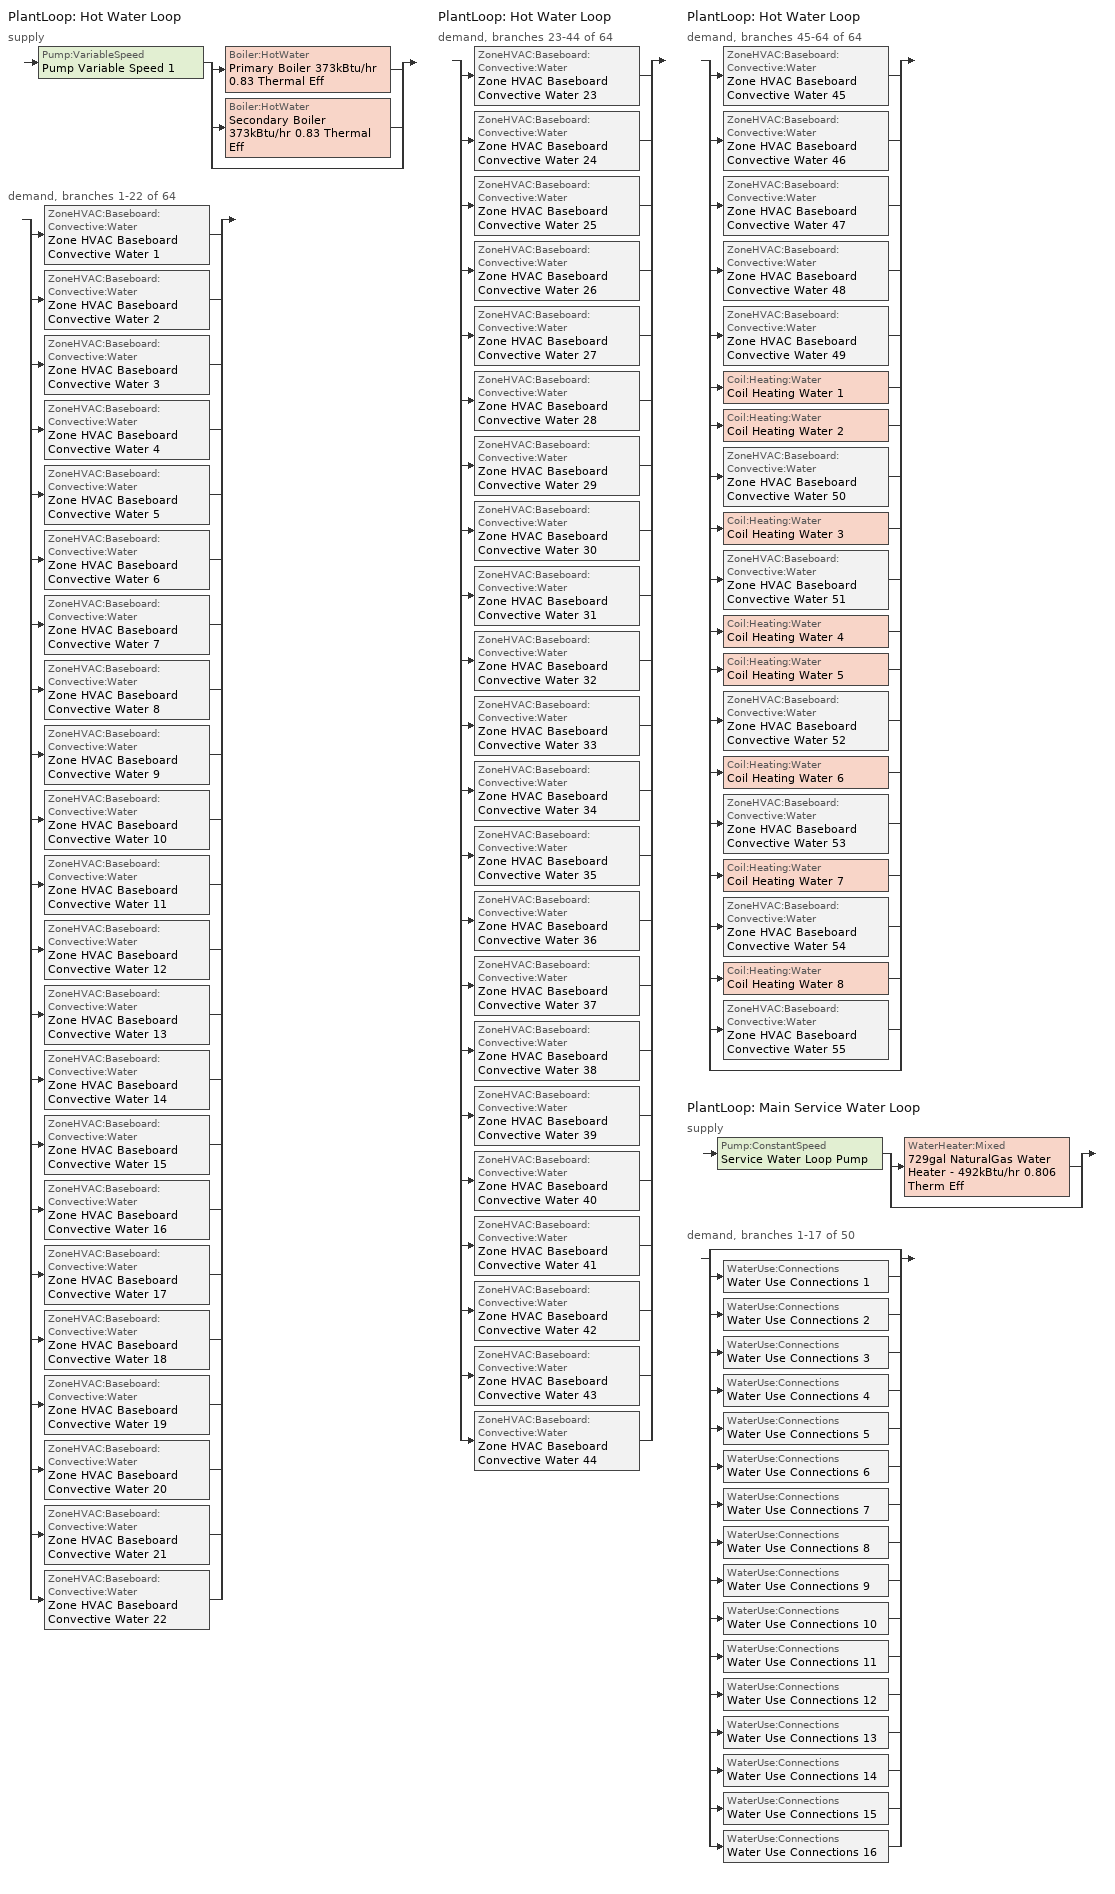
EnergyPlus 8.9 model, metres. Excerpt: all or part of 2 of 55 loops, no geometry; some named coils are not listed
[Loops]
PlantLoop 'Hot Water Loop'
 supply: Pump:VariableSpeed 'Pump Variable Speed 1' > split
  | Boiler:HotWater 'Primary Boiler 373kBtu/hr 0.83 Thermal Eff'
  | Boiler:HotWater 'Secondary Boiler 373kBtu/hr 0.83 Thermal Eff'
  | bypass
 demand, branches 1-22 of 64: split
  | ZoneHVAC:Baseboard:Convective:Water 'Zone HVAC Baseboard Convective Water 1'
  | ZoneHVAC:Baseboard:Convective:Water 'Zone HVAC Baseboard Convective Water 2'
  | ZoneHVAC:Baseboard:Convective:Water 'Zone HVAC Baseboard Convective Water 3'
  | ZoneHVAC:Baseboard:Convective:Water 'Zone HVAC Baseboard Convective Water 4'
  | ZoneHVAC:Baseboard:Convective:Water 'Zone HVAC Baseboard Convective Water 5'
  | ZoneHVAC:Baseboard:Convective:Water 'Zone HVAC Baseboard Convective Water 6'
  | ZoneHVAC:Baseboard:Convective:Water 'Zone HVAC Baseboard Convective Water 7'
  | ZoneHVAC:Baseboard:Convective:Water 'Zone HVAC Baseboard Convective Water 8'
  | ZoneHVAC:Baseboard:Convective:Water 'Zone HVAC Baseboard Convective Water 9'
  | ZoneHVAC:Baseboard:Convective:Water 'Zone HVAC Baseboard Convective Water 10'
  | ZoneHVAC:Baseboard:Convective:Water 'Zone HVAC Baseboard Convective Water 11'
  | ZoneHVAC:Baseboard:Convective:Water 'Zone HVAC Baseboard Convective Water 12'
  | ZoneHVAC:Baseboard:Convective:Water 'Zone HVAC Baseboard Convective Water 13'
  | ZoneHVAC:Baseboard:Convective:Water 'Zone HVAC Baseboard Convective Water 14'
  | ZoneHVAC:Baseboard:Convective:Water 'Zone HVAC Baseboard Convective Water 15'
  | ZoneHVAC:Baseboard:Convective:Water 'Zone HVAC Baseboard Convective Water 16'
  | ZoneHVAC:Baseboard:Convective:Water 'Zone HVAC Baseboard Convective Water 17'
  | ZoneHVAC:Baseboard:Convective:Water 'Zone HVAC Baseboard Convective Water 18'
  | ZoneHVAC:Baseboard:Convective:Water 'Zone HVAC Baseboard Convective Water 19'
  | ZoneHVAC:Baseboard:Convective:Water 'Zone HVAC Baseboard Convective Water 20'
  | ZoneHVAC:Baseboard:Convective:Water 'Zone HVAC Baseboard Convective Water 21'
  | ZoneHVAC:Baseboard:Convective:Water 'Zone HVAC Baseboard Convective Water 22'
PlantLoop 'Hot Water Loop'
 demand, branches 23-44 of 64: split
  | ZoneHVAC:Baseboard:Convective:Water 'Zone HVAC Baseboard Convective Water 23'
  | ZoneHVAC:Baseboard:Convective:Water 'Zone HVAC Baseboard Convective Water 24'
  | ZoneHVAC:Baseboard:Convective:Water 'Zone HVAC Baseboard Convective Water 25'
  | ZoneHVAC:Baseboard:Convective:Water 'Zone HVAC Baseboard Convective Water 26'
  | ZoneHVAC:Baseboard:Convective:Water 'Zone HVAC Baseboard Convective Water 27'
  | ZoneHVAC:Baseboard:Convective:Water 'Zone HVAC Baseboard Convective Water 28'
  | ZoneHVAC:Baseboard:Convective:Water 'Zone HVAC Baseboard Convective Water 29'
  | ZoneHVAC:Baseboard:Convective:Water 'Zone HVAC Baseboard Convective Water 30'
  | ZoneHVAC:Baseboard:Convective:Water 'Zone HVAC Baseboard Convective Water 31'
  | ZoneHVAC:Baseboard:Convective:Water 'Zone HVAC Baseboard Convective Water 32'
  | ZoneHVAC:Baseboard:Convective:Water 'Zone HVAC Baseboard Convective Water 33'
  | ZoneHVAC:Baseboard:Convective:Water 'Zone HVAC Baseboard Convective Water 34'
  | ZoneHVAC:Baseboard:Convective:Water 'Zone HVAC Baseboard Convective Water 35'
  | ZoneHVAC:Baseboard:Convective:Water 'Zone HVAC Baseboard Convective Water 36'
  | ZoneHVAC:Baseboard:Convective:Water 'Zone HVAC Baseboard Convective Water 37'
  | ZoneHVAC:Baseboard:Convective:Water 'Zone HVAC Baseboard Convective Water 38'
  | ZoneHVAC:Baseboard:Convective:Water 'Zone HVAC Baseboard Convective Water 39'
  | ZoneHVAC:Baseboard:Convective:Water 'Zone HVAC Baseboard Convective Water 40'
  | ZoneHVAC:Baseboard:Convective:Water 'Zone HVAC Baseboard Convective Water 41'
  | ZoneHVAC:Baseboard:Convective:Water 'Zone HVAC Baseboard Convective Water 42'
  | ZoneHVAC:Baseboard:Convective:Water 'Zone HVAC Baseboard Convective Water 43'
  | ZoneHVAC:Baseboard:Convective:Water 'Zone HVAC Baseboard Convective Water 44'
PlantLoop 'Hot Water Loop'
 demand, branches 45-64 of 64: split
  | ZoneHVAC:Baseboard:Convective:Water 'Zone HVAC Baseboard Convective Water 45'
  | ZoneHVAC:Baseboard:Convective:Water 'Zone HVAC Baseboard Convective Water 46'
  | ZoneHVAC:Baseboard:Convective:Water 'Zone HVAC Baseboard Convective Water 47'
  | ZoneHVAC:Baseboard:Convective:Water 'Zone HVAC Baseboard Convective Water 48'
  | ZoneHVAC:Baseboard:Convective:Water 'Zone HVAC Baseboard Convective Water 49'
  | Coil:Heating:Water 'Coil Heating Water 1'
  | Coil:Heating:Water 'Coil Heating Water 2'
  | ZoneHVAC:Baseboard:Convective:Water 'Zone HVAC Baseboard Convective Water 50'
  | Coil:Heating:Water 'Coil Heating Water 3'
  | ZoneHVAC:Baseboard:Convective:Water 'Zone HVAC Baseboard Convective Water 51'
  | Coil:Heating:Water 'Coil Heating Water 4'
  | Coil:Heating:Water 'Coil Heating Water 5'
  | ZoneHVAC:Baseboard:Convective:Water 'Zone HVAC Baseboard Convective Water 52'
  | Coil:Heating:Water 'Coil Heating Water 6'
  | ZoneHVAC:Baseboard:Convective:Water 'Zone HVAC Baseboard Convective Water 53'
  | Coil:Heating:Water 'Coil Heating Water 7'
  | ZoneHVAC:Baseboard:Convective:Water 'Zone HVAC Baseboard Convective Water 54'
  | Coil:Heating:Water 'Coil Heating Water 8'
  | ZoneHVAC:Baseboard:Convective:Water 'Zone HVAC Baseboard Convective Water 55'
  | bypass
PlantLoop 'Main Service Water Loop'
 supply: Pump:ConstantSpeed 'Service Water Loop Pump' > split
  | WaterHeater:Mixed '729gal NaturalGas Water Heater - 492kBtu/hr 0.806 Therm Eff'
  | bypass
 demand, branches 1-17 of 50: split
  | bypass
  | WaterUse:Connections 'Water Use Connections 1'
  | WaterUse:Connections 'Water Use Connections 2'
  | WaterUse:Connections 'Water Use Connections 3'
  | WaterUse:Connections 'Water Use Connections 4'
  | WaterUse:Connections 'Water Use Connections 5'
  | WaterUse:Connections 'Water Use Connections 6'
  | WaterUse:Connections 'Water Use Connections 7'
  | WaterUse:Connections 'Water Use Connections 8'
  | WaterUse:Connections 'Water Use Connections 9'
  | WaterUse:Connections 'Water Use Connections 10'
  | WaterUse:Connections 'Water Use Connections 11'
  | WaterUse:Connections 'Water Use Connections 12'
  | WaterUse:Connections 'Water Use Connections 13'
  | WaterUse:Connections 'Water Use Connections 14'
  | WaterUse:Connections 'Water Use Connections 15'
  | WaterUse:Connections 'Water Use Connections 16'
[ZoneHVAC:Baseboard:Convective:Water] Availability Schedule=Always On Discrete; Heating Design Capacity Method=HeatingDesignCapacity; Heating Design Capacity {W}=Autosize; Heating Design Capacity Per Floor Area {W/m2}=0; Fraction of Autosized Heating Design Capacity=0.8; U-Factor Times Area Value {W/K}=Autosize; Maximum Water Flow Rate {m3/s}=Autosize; Convergence Tolerance=0.001
Zone HVAC Baseboard Convective Water 1; Zone HVAC Baseboard Convective Water 2; Zone HVAC Baseboard Convective Water 9; Zone HVAC Baseboard Convective Water 46; Zone HVAC Baseboard Convective Water 21; Zone HVAC Baseboard Convective Water 34; Zone HVAC Baseboard Convective Water 22; Zone HVAC Baseboard Convective Water 35; Zone HVAC Baseboard Convective Water 48; Zone HVAC Baseboard Convective Water 7; Zone HVAC Baseboard Convective Water 5; Zone HVAC Baseboard Convective Water 6; Zone HVAC Baseboard Convective Water 8; Zone HVAC Baseboard Convective Water 3; Zone HVAC Baseboard Convective Water 4; Zone HVAC Baseboard Convective Water 16; Zone HVAC Baseboard Convective Water 18; Zone HVAC Baseboard Convective Water 10; Zone HVAC Baseboard Convective Water 11; Zone HVAC Baseboard Convective Water 15; Zone HVAC Baseboard Convective Water 47; Zone HVAC Baseboard Convective Water 20; Zone HVAC Baseboard Convective Water 33; Zone HVAC Baseboard Convective Water 50; Zone HVAC Baseboard Convective Water 31; Zone HVAC Baseboard Convective Water 44; Zone HVAC Baseboard Convective Water 49; Zone HVAC Baseboard Convective Water 52; Zone HVAC Baseboard Convective Water 51; Zone HVAC Baseboard Convective Water 53; Zone HVAC Baseboard Convective Water 54; Zone HVAC Baseboard Convective Water 55; Zone HVAC Baseboard Convective Water 12; Zone HVAC Baseboard Convective Water 14; Zone HVAC Baseboard Convective Water 13; Zone HVAC Baseboard Convective Water 19; Zone HVAC Baseboard Convective Water 17; Zone HVAC Baseboard Convective Water 28; Zone HVAC Baseboard Convective Water 41; Zone HVAC Baseboard Convective Water 29; Zone HVAC Baseboard Convective Water 42; Zone HVAC Baseboard Convective Water 26; Zone HVAC Baseboard Convective Water 39; Zone HVAC Baseboard Convective Water 23; Zone HVAC Baseboard Convective Water 36; Zone HVAC Baseboard Convective Water 24; Zone HVAC Baseboard Convective Water 37; Zone HVAC Baseboard Convective Water 30; Zone HVAC Baseboard Convective Water 43; Zone HVAC Baseboard Convective Water 27; Zone HVAC Baseboard Convective Water 40; Zone HVAC Baseboard Convective Water 25; Zone HVAC Baseboard Convective Water 38; Zone HVAC Baseboard Convective Water 32; Zone HVAC Baseboard Convective Water 45
[Coil:Heating:Water] Availability Schedule=Always On Discrete; U-Factor Times Area Value {W/K}=Autosize; Maximum Water Flow Rate {m3/s}=Autosize; Performance Input Method=UFactorTimesAreaAndDesignWaterFlowRate; Rated Capacity {W}=Autosize; Rated Inlet Water Temperature {C}=82.2; Rated Inlet Air Temperature {C}=16.6; Rated Outlet Water Temperature {C}=71.1; Rated Outlet Air Temperature {C}=32.2; Rated Ratio for Air and Water Convection=0.5
Coil Heating Water 2; Coil Heating Water 5; Coil Heating Water 3; Coil Heating Water 6; Coil Heating Water 7; Coil Heating Water 8
[SetpointManager:Scheduled]
Service hot water setpoint manager: Control Variable=Temperature; Schedule=Service Water Loop Temp - 140F
[PlantLoop] Fluid Type=Water; Maximum Loop Flow Rate {m3/s}=Autosize; Minimum Loop Flow Rate {m3/s}=0; Plant Loop Volume {m3}=Autocalculate; Load Distribution Scheme=Optimal; Plant Loop Demand Calculation Scheme=SingleSetpoint
Name | Plant Equipment Operation Scheme | Maximum Loop Temperature {C} | Minimum Loop Temperature {C}
Hot Water Loop | Hot Water Loop Operation Schemes | 100 | 0
Main Service Water Loop | Main Service Water Loop Operation Schemes | 60 | 10
[Sizing:Plant] Loop Type=Heating; Sizing Option=NonCoincident; Zone Timesteps in Averaging Window=1; Coincident Sizing Factor Mode=None
Name | Design Loop Exit Temperature {C} | Loop Design Temperature Difference {deltaC}
Hot Water Loop | 82 | 16
Main Service Water Loop | 60 | 5
[Pump:ConstantSpeed]
Service Water Loop Pump: Design Flow Rate {m3/s}=Autosize; Design Pump Head {Pa}=472145; Design Power Consumption {W}=Autosize; Motor Efficiency=0.855; Fraction of Motor Inefficiencies to Fluid Stream=0; Pump Control Type=Intermittent; Design Power Sizing Method=PowerPerFlowPerPressure; Design Electric Power per Unit Flow Rate {W/(m3/s)}=348701.1; Design Shaft Power per Unit Flow Rate per Unit Head=1.28205
[PlantEquipmentOperationSchemes] Control Scheme Object Type 1=PlantEquipmentOperation:HeatingLoad; Control Scheme Schedule Name 1=Always On Discrete
Name | Control Scheme Name 1
Hot Water Loop Operation Schemes | Hot Water Loop Heating Operation Scheme
Main Service Water Loop Operation Schemes | Main Service Water Loop Heating Operation Scheme
[PlantEquipmentList]
Hot Water Loop Heating Equipment List: Boiler:HotWater, Primary Boiler 373kBtu/hr 0.83 Thermal Eff, Boiler:HotWater, Secondary Boiler 373kBtu/hr 0.83 Thermal Eff
Main Service Water Loop Heating Equipment List: WaterHeater:Mixed, 729gal NaturalGas Water Heater - 492kBtu/hr 0.806 Therm Eff
[Pump:VariableSpeed]
Pump Variable Speed 1: Design Maximum Flow Rate {m3/s}=Autosize; Design Pump Head {Pa}=179352; Design Power Consumption {W}=Autosize; Motor Efficiency=0.865; Fraction of Motor Inefficiencies to Fluid Stream=0; Coefficient 1 of the Part Load Performance Curve=0; Coefficient 2 of the Part Load Performance Curve=1; Coefficient 3 of the Part Load Performance Curve=0; Coefficient 4 of the Part Load Performance Curve=0; Design Minimum Flow Rate {m3/s}=0; Pump Control Type=Intermittent; Skin Loss Radiative Fraction=0.5; Design Power Sizing Method=PowerPerFlowPerPressure; Design Electric Power per Unit Flow Rate {W/(m3/s)}=348701.1; Design Shaft Power per Unit Flow Rate per Unit Head=1.28205; Design Minimum Flow Rate Fraction=0
[Boiler:HotWater] Fuel Type=NaturalGas; Nominal Capacity {W}=109286; Nominal Thermal Efficiency=0.83; Design Water Outlet Temperature {C}=82; Design Water Flow Rate {m3/s}=Autosize; Minimum Part Load Ratio=0; Maximum Part Load Ratio=1; Optimum Part Load Ratio=1; Water Outlet Upper Temperature Limit {C}=99; Boiler Flow Mode=ConstantFlow; Parasitic Electric Load {W}=0; Sizing Factor=1
Primary Boiler 373kBtu/hr 0.83 Thermal Eff; Secondary Boiler 373kBtu/hr 0.83 Thermal Eff
[SetpointManager:OutdoorAirReset]
Setpoint Manager Outdoor Air Reset 1: Control Variable=Temperature; Setpoint at Outdoor Low Temperature {C}=82; Outdoor Low Temperature {C}=-16; Setpoint at Outdoor High Temperature {C}=60; Outdoor High Temperature {C}=0
[PlantEquipmentOperation:HeatingLoad] Load Range Lower Limit 1 {W}=0; Load Range Upper Limit 1 {W}=1000000000
Name | Range Equipment List Name 1
Hot Water Loop Heating Operation Scheme | Hot Water Loop Heating Equipment List
Main Service Water Loop Heating Operation Scheme | Main Service Water Loop Heating Equipment List
[WaterHeater:Mixed]
729gal NaturalGas Water Heater - 492kBtu/hr 0.806 Therm Eff: Tank Volume {m3}=2.76039; Setpoint Temperature Schedule=Service Water Loop Temp - 140F; Deadband Temperature Difference {deltaC}=2; Maximum Temperature Limit {C}=82.2222; Heater Control Type=Cycle; Heater Maximum Capacity {W}=144231; Heater Ignition Minimum Flow Rate {m3/s}=0; Heater Ignition Delay {s}=0; Heater Fuel Type=NaturalGas; Heater Thermal Efficiency=0.805829; Part Load Factor Curve=SWH-EFFFPLR-NECB2011; Off Cycle Parasitic Fuel Consumption Rate {W}=20; Off Cycle Parasitic Fuel Type=NaturalGas; Off Cycle Parasitic Heat Fraction to Tank=0.8; On Cycle Parasitic Fuel Consumption Rate {W}=0; On Cycle Parasitic Fuel Type=NaturalGas; On Cycle Parasitic Heat Fraction to Tank=0; Ambient Temperature Indicator=Schedule; Ambient Temperature Schedule=Water Heater Ambient Temp Schedule - 70F; Off Cycle Loss Coefficient to Ambient Temperature {W/K}=21.6173; Off Cycle Loss Fraction to Zone=1; On Cycle Loss Coefficient to Ambient Temperature {W/K}=21.6173; On Cycle Loss Fraction to Zone=1; Use Side Effectiveness=1; Source Side Effectiveness=1; Use Side Design Flow Rate {m3/s}=Autosize; Source Side Design Flow Rate {m3/s}=Autosize; Indirect Water Heating Recovery Time {hr}=1.5; Source Side Flow Control Mode=IndirectHeatPrimarySetpoint
[WaterUse:Connections]
Name | Water Use Equipment Name 1
Water Use Connections 1 | Basement Service Water Use 2.83gal/min
Water Use Connections 2 | Dining_flr_5 Service Water Use 0.53gal/min
Water Use Connections 3 | Er_exam1_mult4_flr_1 Service Water Use 0.14gal/min
Water Use Connections 4 | Er_exam3_mult4_flr_1 Service Water Use 0.14gal/min
Water Use Connections 5 | Er_nursestn_lobby_flr_1 Service Water Use 0.23gal/min
Water Use Connections 6 | Er_trauma1_flr_1 Service Water Use 0.04gal/min
Water Use Connections 7 | Er_trauma2_flr_1 Service Water Use 0.04gal/min
Water Use Connections 8 | Er_triage_mult4_flr_1 Service Water Use 0.14gal/min
Water Use Connections 9 | Icu_flr_2 Service Water Use 0.47gal/min
Water Use Connections 10 | Icu_nursestn_lobby_flr_2 Service Water Use 0.13gal/min
Water Use Connections 11 | Ic_patroom1_mult5_flr_2 Service Water Use 0.04gal/min
Water Use Connections 12 | Ic_patroom2_flr_2 Service Water Use 0.01gal/min
Water Use Connections 13 | Ic_patroom3_mult6_flr_2 Service Water Use 0.05gal/min
Water Use Connections 14 | Kitchen_flr_5 Service Water Use 0.47gal/min
Water Use Connections 15 | Lab_flr_3 Service Water Use 0.2gal/min
Water Use Connections 16 | Lab_flr_4 Service Water Use 0.2gal/min
[WaterUse:Equipment]
Name | Peak Flow Rate {m3/s} | Flow Rate Fraction Schedule | Target Temperature Schedule | Zone | Sensible Fraction Schedule | Latent Fraction Schedule
Basement Service Water Use 2.83gal/min | 0.000178745 | NECB-A-Service Water Heating | Schedule Ruleset 5 | Sp-Basement Sys-3 Flr-1 Sch-A HPlcmt-north ZN | Schedule Ruleset 3 | Schedule Ruleset 4
Dining_flr_5 Service Water Use 0.53gal/min | 3.33065e-05 | NECB-B-Service Water Heating | Schedule Ruleset 8 | Sp-Dining_Flr_5 Sys-3 Flr-7 Sch-B HPlcmt-south ZN | Schedule Ruleset 6 | Schedule Ruleset 7
Er_exam1_mult4_flr_1 Service Water Use 0.14gal/min | 8.88174e-06 | NECB-H-Service Water Heating | Schedule Ruleset 11 | Sp-ER_Exam1_Mult4_Flr_1 Sys-3 Flr-2 Sch-H HPlcmt-south ZN | Schedule Ruleset 9 | Schedule Ruleset 10
Er_exam3_mult4_flr_1 Service Water Use 0.14gal/min | 8.88174e-06 | NECB-H-Service Water Heating | Schedule Ruleset 14 | Sp-ER_Exam3_Mult4_Flr_1 Sys-3 Flr-2 Sch-H HPlcmt-east ZN | Schedule Ruleset 12 | Schedule Ruleset 13
Er_nursestn_lobby_flr_1 Service Water Use 0.23gal/min | 1.47659e-05 | NECB-H-Service Water Heating | Schedule Ruleset 17 | Sp-ER_NurseStn_Lobby_Flr_1 Sys-3 Flr-2 Sch-H HPlcmt-east ZN | Schedule Ruleset 15 | Schedule Ruleset 16
Er_trauma1_flr_1 Service Water Use 0.04gal/min | 2.22043e-06 | NECB-H-Service Water Heating | Schedule Ruleset 20 | Sp-ER_Trauma1_Flr_1 Sys-3 Flr-2 Sch-H HPlcmt-south ZN | Schedule Ruleset 18 | Schedule Ruleset 19
Er_trauma2_flr_1 Service Water Use 0.04gal/min | 2.22043e-06 | NECB-H-Service Water Heating | Schedule Ruleset 23 | Sp-ER_Trauma2_Flr_1 Sys-3 Flr-2 Sch-H HPlcmt-north ZN | Schedule Ruleset 21 | Schedule Ruleset 22
Er_triage_mult4_flr_1 Service Water Use 0.14gal/min | 8.88174e-06 | NECB-H-Service Water Heating | Schedule Ruleset 26 | Sp-ER_Triage_Mult4_Flr_1 Sys-3 Flr-2 Sch-H HPlcmt-north ZN | Schedule Ruleset 24 | Schedule Ruleset 25
Icu_flr_2 Service Water Use 0.47gal/min | 2.95394e-05 | NECB-H-Service Water Heating | Schedule Ruleset 29 | Sp-ICU_Flr_2 Sys-3 Flr-3 Sch-H HPlcmt-south ZN | Schedule Ruleset 27 | Schedule Ruleset 28
Icu_nursestn_lobby_flr_2 Service Water Use 0.13gal/min | 7.99196e-06 | NECB-H-Service Water Heating | Schedule Ruleset 32 | Sp-ICU_NurseStn_Lobby_Flr_2 Sys-3 Flr-3 Sch-H HPlcmt-core ZN | Schedule Ruleset 30 | Schedule Ruleset 31
Ic_patroom1_mult5_flr_2 Service Water Use 0.04gal/min | 2.49799e-06 | NECB-H-Service Water Heating | Schedule Ruleset 35 | Sp-IC_PatRoom1_Mult5_Flr_2 Sys-3 Flr-3 Sch-H HPlcmt-north ZN | Schedule Ruleset 33 | Schedule Ruleset 34
Ic_patroom2_flr_2 Service Water Use 0.01gal/min | 6.6613e-07 | NECB-H-Service Water Heating | Schedule Ruleset 38 | Sp-IC_PatRoom2_Flr_2 Sys-3 Flr-3 Sch-H HPlcmt-north ZN | Schedule Ruleset 36 | Schedule Ruleset 37
Ic_patroom3_mult6_flr_2 Service Water Use 0.05gal/min | 2.99759e-06 | NECB-H-Service Water Heating | Schedule Ruleset 41 | Sp-IC_PatRoom3_Mult6_Flr_2 Sys-3 Flr-3 Sch-H HPlcmt-west ZN | Schedule Ruleset 39 | Schedule Ruleset 40
Kitchen_flr_5 Service Water Use 0.47gal/min | 2.96058e-05 | NECB-B-Service Water Heating | Schedule Ruleset 44 | Sp-Kitchen_Flr_5 Sys-3 Flr-7 Sch-B HPlcmt-north ZN | Schedule Ruleset 42 | Schedule Ruleset 43
Lab_flr_3 Service Water Use 0.2gal/min | 1.26565e-05 | NECB-A-Service Water Heating | Schedule Ruleset 47 | Sp-Lab_Flr_3 Sys-3 Flr-4 Sch-A HPlcmt-core ZN | Schedule Ruleset 45 | Schedule Ruleset 46
Lab_flr_4 Service Water Use 0.2gal/min | 1.26565e-05 | NECB-A-Service Water Heating | Schedule Ruleset 50 | Sp-Lab_Flr_4 Sys-3 Flr-5 Sch-A HPlcmt-core ZN | Schedule Ruleset 48 | Schedule Ruleset 49
[Schedule:Day:Interval]
NECB-A-Service Water Heating Default; NECB-A-Service Water Heating Default|Wkdy Day: No, 07:00, 0.05, 08:00, 0.1, 10:00, 0.5, 16:00, 0.9, 17:00, 0.7, 18:00, 0.5, 19:00, 0.3, 22:00, 0.2, 24:00, 0.05
NECB-A-Service Water Heating Sat Day; NECB-A-Service Water Heating Sun|Hol Day; Schedule Day 11; Schedule Day 14; Schedule Day 17; Schedule Day 20; Schedule Day 23; Schedule Day 26; Schedule Day 29; Schedule Day 32; Schedule Day 35; Schedule Day 38; Schedule Day 41; Schedule Day 44; Schedule Day 47; Schedule Day 50; Schedule Day 53; Schedule Day 8: No, 24:00, 0.05
NECB-B-Service Water Heating Default; NECB-B-Service Water Heating Default|Wkdy Day: No, 01:00, 0.6, 02:00, 0.5, 09:00, 0.05, 11:00, 0.7, 12:00, 0.4, 13:00, 0.5, 15:00, 0.6, 16:00, 0.4, 18:00, 0.3, 19:00, 0.4, 20:00, 0.5, 22:00, 0.8, 24:00, 0.9
NECB-B-Service Water Heating Sat Day: No, 01:00, 0.7, 02:00, 0.6, 09:00, 0.05, 11:00, 0.7, 12:00, 0.4, 13:00, 0.5, 15:00, 0.6, 16:00, 0.4, 18:00, 0.3, 19:00, 0.4, 20:00, 0.5, 22:00, 0.8, 24:00, 0.9
NECB-B-Service Water Heating Sun|Hol Day: No, 01:00, 0.5, 02:00, 0.6, 09:00, 0.05, 11:00, 0.7, 12:00, 0.4, 13:00, 0.5, 15:00, 0.6, 16:00, 0.4, 18:00, 0.3, 19:00, 0.4, 20:00, 0.5, 22:00, 0.8, 24:00, 0.5
NECB-H-Service Water Heating Default; NECB-H-Service Water Heating Default|Wkdy Day; NECB-H-Service Water Heating Sat Day; NECB-H-Service Water Heating Sun|Hol Day: No, 24:00, 0.9
Schedule Day 10; Schedule Day 13; Schedule Day 16; Schedule Day 19; Schedule Day 22; Schedule Day 25; Schedule Day 28; Schedule Day 31; Schedule Day 34; Schedule Day 37; Schedule Day 40; Schedule Day 43; Schedule Day 46; Schedule Day 49; Schedule Day 52; Schedule Day 7: No, 24:00, 0.2
Schedule Day 12; Schedule Day 15; Schedule Day 18; Schedule Day 21; Schedule Day 24; Schedule Day 27; Schedule Day 30; Schedule Day 33; Schedule Day 36; Schedule Day 39; Schedule Day 42; Schedule Day 45; Schedule Day 48; Schedule Day 51; Schedule Day 54; Schedule Day 9; Service Water Loop Temp - 140F Default: No, 24:00, 60
Water Heater Ambient Temp Schedule - 70F Default: No, 24:00, 21.1111
[Schedule:Week:Daily]
NECB-A-Service Water Heating Week Rule - Jan1-Dec31: NECB-A-Service Water Heating Sun|Hol Day, NECB-A-Service Water Heating Default|Wkdy Day, NECB-A-Service Water Heating Default|Wkdy Day, NECB-A-Service Water Heating Default|Wkdy Day, NECB-A-Service Water Heating Default|Wkdy Day, NECB-A-Service Water Heating Default|Wkdy Day, NECB-A-Service Water Heating Sat Day, NECB-A-Service Water Heating Default, NECB-A-Service Water Heating Default, NECB-A-Service Water Heating Default, NECB-A-Service Water Heating Default, NECB-A-Service Water Heating Default
NECB-B-Service Water Heating Week Rule - Jan1-Dec31: NECB-B-Service Water Heating Sun|Hol Day, NECB-B-Service Water Heating Default|Wkdy Day, NECB-B-Service Water Heating Default|Wkdy Day, NECB-B-Service Water Heating Default|Wkdy Day, NECB-B-Service Water Heating Default|Wkdy Day, NECB-B-Service Water Heating Default|Wkdy Day, NECB-B-Service Water Heating Sat Day, NECB-B-Service Water Heating Default, NECB-B-Service Water Heating Default, NECB-B-Service Water Heating Default, NECB-B-Service Water Heating Default, NECB-B-Service Water Heating Default
NECB-H-Service Water Heating Week Rule - Jan1-Dec31: NECB-H-Service Water Heating Sun|Hol Day, NECB-H-Service Water Heating Default|Wkdy Day, NECB-H-Service Water Heating Default|Wkdy Day, NECB-H-Service Water Heating Default|Wkdy Day, NECB-H-Service Water Heating Default|Wkdy Day, NECB-H-Service Water Heating Default|Wkdy Day, NECB-H-Service Water Heating Sat Day, NECB-H-Service Water Heating Default, NECB-H-Service Water Heating Default, NECB-H-Service Water Heating Default, NECB-H-Service Water Heating Default, NECB-H-Service Water Heating Default
Schedule Ruleset 10 Week Rule - Jan1-Dec31: Schedule Day 14, Schedule Day 14, Schedule Day 14, Schedule Day 14, Schedule Day 14, Schedule Day 14, Schedule Day 14, Schedule Day 14, Schedule Day 14, Schedule Day 14, Schedule Day 14, Schedule Day 14
Schedule Ruleset 11 Week Rule - Jan1-Dec31: Schedule Day 15, Schedule Day 15, Schedule Day 15, Schedule Day 15, Schedule Day 15, Schedule Day 15, Schedule Day 15, Schedule Day 15, Schedule Day 15, Schedule Day 15, Schedule Day 15, Schedule Day 15
Schedule Ruleset 12 Week Rule - Jan1-Dec31: Schedule Day 16, Schedule Day 16, Schedule Day 16, Schedule Day 16, Schedule Day 16, Schedule Day 16, Schedule Day 16, Schedule Day 16, Schedule Day 16, Schedule Day 16, Schedule Day 16, Schedule Day 16
Schedule Ruleset 13 Week Rule - Jan1-Dec31: Schedule Day 17, Schedule Day 17, Schedule Day 17, Schedule Day 17, Schedule Day 17, Schedule Day 17, Schedule Day 17, Schedule Day 17, Schedule Day 17, Schedule Day 17, Schedule Day 17, Schedule Day 17
Schedule Ruleset 14 Week Rule - Jan1-Dec31: Schedule Day 18, Schedule Day 18, Schedule Day 18, Schedule Day 18, Schedule Day 18, Schedule Day 18, Schedule Day 18, Schedule Day 18, Schedule Day 18, Schedule Day 18, Schedule Day 18, Schedule Day 18
Schedule Ruleset 15 Week Rule - Jan1-Dec31: Schedule Day 19, Schedule Day 19, Schedule Day 19, Schedule Day 19, Schedule Day 19, Schedule Day 19, Schedule Day 19, Schedule Day 19, Schedule Day 19, Schedule Day 19, Schedule Day 19, Schedule Day 19
Schedule Ruleset 16 Week Rule - Jan1-Dec31: Schedule Day 20, Schedule Day 20, Schedule Day 20, Schedule Day 20, Schedule Day 20, Schedule Day 20, Schedule Day 20, Schedule Day 20, Schedule Day 20, Schedule Day 20, Schedule Day 20, Schedule Day 20
Schedule Ruleset 17 Week Rule - Jan1-Dec31: Schedule Day 21, Schedule Day 21, Schedule Day 21, Schedule Day 21, Schedule Day 21, Schedule Day 21, Schedule Day 21, Schedule Day 21, Schedule Day 21, Schedule Day 21, Schedule Day 21, Schedule Day 21
Schedule Ruleset 18 Week Rule - Jan1-Dec31: Schedule Day 22, Schedule Day 22, Schedule Day 22, Schedule Day 22, Schedule Day 22, Schedule Day 22, Schedule Day 22, Schedule Day 22, Schedule Day 22, Schedule Day 22, Schedule Day 22, Schedule Day 22
Schedule Ruleset 19 Week Rule - Jan1-Dec31: Schedule Day 23, Schedule Day 23, Schedule Day 23, Schedule Day 23, Schedule Day 23, Schedule Day 23, Schedule Day 23, Schedule Day 23, Schedule Day 23, Schedule Day 23, Schedule Day 23, Schedule Day 23
Schedule Ruleset 20 Week Rule - Jan1-Dec31: Schedule Day 24, Schedule Day 24, Schedule Day 24, Schedule Day 24, Schedule Day 24, Schedule Day 24, Schedule Day 24, Schedule Day 24, Schedule Day 24, Schedule Day 24, Schedule Day 24, Schedule Day 24
Schedule Ruleset 21 Week Rule - Jan1-Dec31: Schedule Day 25, Schedule Day 25, Schedule Day 25, Schedule Day 25, Schedule Day 25, Schedule Day 25, Schedule Day 25, Schedule Day 25, Schedule Day 25, Schedule Day 25, Schedule Day 25, Schedule Day 25
Schedule Ruleset 22 Week Rule - Jan1-Dec31: Schedule Day 26, Schedule Day 26, Schedule Day 26, Schedule Day 26, Schedule Day 26, Schedule Day 26, Schedule Day 26, Schedule Day 26, Schedule Day 26, Schedule Day 26, Schedule Day 26, Schedule Day 26
Schedule Ruleset 23 Week Rule - Jan1-Dec31: Schedule Day 27, Schedule Day 27, Schedule Day 27, Schedule Day 27, Schedule Day 27, Schedule Day 27, Schedule Day 27, Schedule Day 27, Schedule Day 27, Schedule Day 27, Schedule Day 27, Schedule Day 27
Schedule Ruleset 24 Week Rule - Jan1-Dec31: Schedule Day 28, Schedule Day 28, Schedule Day 28, Schedule Day 28, Schedule Day 28, Schedule Day 28, Schedule Day 28, Schedule Day 28, Schedule Day 28, Schedule Day 28, Schedule Day 28, Schedule Day 28
Schedule Ruleset 25 Week Rule - Jan1-Dec31: Schedule Day 29, Schedule Day 29, Schedule Day 29, Schedule Day 29, Schedule Day 29, Schedule Day 29, Schedule Day 29, Schedule Day 29, Schedule Day 29, Schedule Day 29, Schedule Day 29, Schedule Day 29
Schedule Ruleset 26 Week Rule - Jan1-Dec31: Schedule Day 30, Schedule Day 30, Schedule Day 30, Schedule Day 30, Schedule Day 30, Schedule Day 30, Schedule Day 30, Schedule Day 30, Schedule Day 30, Schedule Day 30, Schedule Day 30, Schedule Day 30
Schedule Ruleset 27 Week Rule - Jan1-Dec31: Schedule Day 31, Schedule Day 31, Schedule Day 31, Schedule Day 31, Schedule Day 31, Schedule Day 31, Schedule Day 31, Schedule Day 31, Schedule Day 31, Schedule Day 31, Schedule Day 31, Schedule Day 31
Schedule Ruleset 28 Week Rule - Jan1-Dec31: Schedule Day 32, Schedule Day 32, Schedule Day 32, Schedule Day 32, Schedule Day 32, Schedule Day 32, Schedule Day 32, Schedule Day 32, Schedule Day 32, Schedule Day 32, Schedule Day 32, Schedule Day 32
Schedule Ruleset 29 Week Rule - Jan1-Dec31: Schedule Day 33, Schedule Day 33, Schedule Day 33, Schedule Day 33, Schedule Day 33, Schedule Day 33, Schedule Day 33, Schedule Day 33, Schedule Day 33, Schedule Day 33, Schedule Day 33, Schedule Day 33
Schedule Ruleset 3 Week Rule - Jan1-Dec31: Schedule Day 7, Schedule Day 7, Schedule Day 7, Schedule Day 7, Schedule Day 7, Schedule Day 7, Schedule Day 7, Schedule Day 7, Schedule Day 7, Schedule Day 7, Schedule Day 7, Schedule Day 7
Schedule Ruleset 30 Week Rule - Jan1-Dec31: Schedule Day 34, Schedule Day 34, Schedule Day 34, Schedule Day 34, Schedule Day 34, Schedule Day 34, Schedule Day 34, Schedule Day 34, Schedule Day 34, Schedule Day 34, Schedule Day 34, Schedule Day 34
Schedule Ruleset 31 Week Rule - Jan1-Dec31: Schedule Day 35, Schedule Day 35, Schedule Day 35, Schedule Day 35, Schedule Day 35, Schedule Day 35, Schedule Day 35, Schedule Day 35, Schedule Day 35, Schedule Day 35, Schedule Day 35, Schedule Day 35
Schedule Ruleset 32 Week Rule - Jan1-Dec31: Schedule Day 36, Schedule Day 36, Schedule Day 36, Schedule Day 36, Schedule Day 36, Schedule Day 36, Schedule Day 36, Schedule Day 36, Schedule Day 36, Schedule Day 36, Schedule Day 36, Schedule Day 36
Schedule Ruleset 33 Week Rule - Jan1-Dec31: Schedule Day 37, Schedule Day 37, Schedule Day 37, Schedule Day 37, Schedule Day 37, Schedule Day 37, Schedule Day 37, Schedule Day 37, Schedule Day 37, Schedule Day 37, Schedule Day 37, Schedule Day 37
Schedule Ruleset 34 Week Rule - Jan1-Dec31: Schedule Day 38, Schedule Day 38, Schedule Day 38, Schedule Day 38, Schedule Day 38, Schedule Day 38, Schedule Day 38, Schedule Day 38, Schedule Day 38, Schedule Day 38, Schedule Day 38, Schedule Day 38
Schedule Ruleset 35 Week Rule - Jan1-Dec31: Schedule Day 39, Schedule Day 39, Schedule Day 39, Schedule Day 39, Schedule Day 39, Schedule Day 39, Schedule Day 39, Schedule Day 39, Schedule Day 39, Schedule Day 39, Schedule Day 39, Schedule Day 39
Schedule Ruleset 36 Week Rule - Jan1-Dec31: Schedule Day 40, Schedule Day 40, Schedule Day 40, Schedule Day 40, Schedule Day 40, Schedule Day 40, Schedule Day 40, Schedule Day 40, Schedule Day 40, Schedule Day 40, Schedule Day 40, Schedule Day 40
Schedule Ruleset 37 Week Rule - Jan1-Dec31: Schedule Day 41, Schedule Day 41, Schedule Day 41, Schedule Day 41, Schedule Day 41, Schedule Day 41, Schedule Day 41, Schedule Day 41, Schedule Day 41, Schedule Day 41, Schedule Day 41, Schedule Day 41
Schedule Ruleset 38 Week Rule - Jan1-Dec31: Schedule Day 42, Schedule Day 42, Schedule Day 42, Schedule Day 42, Schedule Day 42, Schedule Day 42, Schedule Day 42, Schedule Day 42, Schedule Day 42, Schedule Day 42, Schedule Day 42, Schedule Day 42
Schedule Ruleset 39 Week Rule - Jan1-Dec31: Schedule Day 43, Schedule Day 43, Schedule Day 43, Schedule Day 43, Schedule Day 43, Schedule Day 43, Schedule Day 43, Schedule Day 43, Schedule Day 43, Schedule Day 43, Schedule Day 43, Schedule Day 43
Schedule Ruleset 4 Week Rule - Jan1-Dec31: Schedule Day 8, Schedule Day 8, Schedule Day 8, Schedule Day 8, Schedule Day 8, Schedule Day 8, Schedule Day 8, Schedule Day 8, Schedule Day 8, Schedule Day 8, Schedule Day 8, Schedule Day 8
Schedule Ruleset 40 Week Rule - Jan1-Dec31: Schedule Day 44, Schedule Day 44, Schedule Day 44, Schedule Day 44, Schedule Day 44, Schedule Day 44, Schedule Day 44, Schedule Day 44, Schedule Day 44, Schedule Day 44, Schedule Day 44, Schedule Day 44
Schedule Ruleset 41 Week Rule - Jan1-Dec31: Schedule Day 45, Schedule Day 45, Schedule Day 45, Schedule Day 45, Schedule Day 45, Schedule Day 45, Schedule Day 45, Schedule Day 45, Schedule Day 45, Schedule Day 45, Schedule Day 45, Schedule Day 45
Schedule Ruleset 42 Week Rule - Jan1-Dec31: Schedule Day 46, Schedule Day 46, Schedule Day 46, Schedule Day 46, Schedule Day 46, Schedule Day 46, Schedule Day 46, Schedule Day 46, Schedule Day 46, Schedule Day 46, Schedule Day 46, Schedule Day 46
Schedule Ruleset 43 Week Rule - Jan1-Dec31: Schedule Day 47, Schedule Day 47, Schedule Day 47, Schedule Day 47, Schedule Day 47, Schedule Day 47, Schedule Day 47, Schedule Day 47, Schedule Day 47, Schedule Day 47, Schedule Day 47, Schedule Day 47
Schedule Ruleset 44 Week Rule - Jan1-Dec31: Schedule Day 48, Schedule Day 48, Schedule Day 48, Schedule Day 48, Schedule Day 48, Schedule Day 48, Schedule Day 48, Schedule Day 48, Schedule Day 48, Schedule Day 48, Schedule Day 48, Schedule Day 48
Schedule Ruleset 45 Week Rule - Jan1-Dec31: Schedule Day 49, Schedule Day 49, Schedule Day 49, Schedule Day 49, Schedule Day 49, Schedule Day 49, Schedule Day 49, Schedule Day 49, Schedule Day 49, Schedule Day 49, Schedule Day 49, Schedule Day 49
Schedule Ruleset 46 Week Rule - Jan1-Dec31: Schedule Day 50, Schedule Day 50, Schedule Day 50, Schedule Day 50, Schedule Day 50, Schedule Day 50, Schedule Day 50, Schedule Day 50, Schedule Day 50, Schedule Day 50, Schedule Day 50, Schedule Day 50
Schedule Ruleset 47 Week Rule - Jan1-Dec31: Schedule Day 51, Schedule Day 51, Schedule Day 51, Schedule Day 51, Schedule Day 51, Schedule Day 51, Schedule Day 51, Schedule Day 51, Schedule Day 51, Schedule Day 51, Schedule Day 51, Schedule Day 51
Schedule Ruleset 48 Week Rule - Jan1-Dec31: Schedule Day 52, Schedule Day 52, Schedule Day 52, Schedule Day 52, Schedule Day 52, Schedule Day 52, Schedule Day 52, Schedule Day 52, Schedule Day 52, Schedule Day 52, Schedule Day 52, Schedule Day 52
Schedule Ruleset 49 Week Rule - Jan1-Dec31: Schedule Day 53, Schedule Day 53, Schedule Day 53, Schedule Day 53, Schedule Day 53, Schedule Day 53, Schedule Day 53, Schedule Day 53, Schedule Day 53, Schedule Day 53, Schedule Day 53, Schedule Day 53
Schedule Ruleset 5 Week Rule - Jan1-Dec31: Schedule Day 9, Schedule Day 9, Schedule Day 9, Schedule Day 9, Schedule Day 9, Schedule Day 9, Schedule Day 9, Schedule Day 9, Schedule Day 9, Schedule Day 9, Schedule Day 9, Schedule Day 9
Schedule Ruleset 50 Week Rule - Jan1-Dec31: Schedule Day 54, Schedule Day 54, Schedule Day 54, Schedule Day 54, Schedule Day 54, Schedule Day 54, Schedule Day 54, Schedule Day 54, Schedule Day 54, Schedule Day 54, Schedule Day 54, Schedule Day 54
Schedule Ruleset 6 Week Rule - Jan1-Dec31: Schedule Day 10, Schedule Day 10, Schedule Day 10, Schedule Day 10, Schedule Day 10, Schedule Day 10, Schedule Day 10, Schedule Day 10, Schedule Day 10, Schedule Day 10, Schedule Day 10, Schedule Day 10
Schedule Ruleset 7 Week Rule - Jan1-Dec31: Schedule Day 11, Schedule Day 11, Schedule Day 11, Schedule Day 11, Schedule Day 11, Schedule Day 11, Schedule Day 11, Schedule Day 11, Schedule Day 11, Schedule Day 11, Schedule Day 11, Schedule Day 11
Schedule Ruleset 8 Week Rule - Jan1-Dec31: Schedule Day 12, Schedule Day 12, Schedule Day 12, Schedule Day 12, Schedule Day 12, Schedule Day 12, Schedule Day 12, Schedule Day 12, Schedule Day 12, Schedule Day 12, Schedule Day 12, Schedule Day 12
Schedule Ruleset 9 Week Rule - Jan1-Dec31: Schedule Day 13, Schedule Day 13, Schedule Day 13, Schedule Day 13, Schedule Day 13, Schedule Day 13, Schedule Day 13, Schedule Day 13, Schedule Day 13, Schedule Day 13, Schedule Day 13, Schedule Day 13
Service Water Loop Temp - 140F Week Rule - Jan1-Dec31: Service Water Loop Temp - 140F Default, Service Water Loop Temp - 140F Default, Service Water Loop Temp - 140F Default, Service Water Loop Temp - 140F Default, Service Water Loop Temp - 140F Default, Service Water Loop Temp - 140F Default, Service Water Loop Temp - 140F Default, Service Water Loop Temp - 140F Default, Service Water Loop Temp - 140F Default, Service Water Loop Temp - 140F Default, Service Water Loop Temp - 140F Default, Service Water Loop Temp - 140F Default
Water Heater Ambient Temp Schedule - 70F Week Rule - Jan1-Dec31: Water Heater Ambient Temp Schedule - 70F Default, Water Heater Ambient Temp Schedule - 70F Default, Water Heater Ambient Temp Schedule - 70F Default, Water Heater Ambient Temp Schedule - 70F Default, Water Heater Ambient Temp Schedule - 70F Default, Water Heater Ambient Temp Schedule - 70F Default, Water Heater Ambient Temp Schedule - 70F Default, Water Heater Ambient Temp Schedule - 70F Default, Water Heater Ambient Temp Schedule - 70F Default, Water Heater Ambient Temp Schedule - 70F Default, Water Heater Ambient Temp Schedule - 70F Default, Water Heater Ambient Temp Schedule - 70F Default
[Schedule:Year]
NECB-A-Service Water Heating: NECB-A-Service Water Heating Week Rule - Jan1-Dec31, 1, 1, 12, 31
NECB-B-Service Water Heating: NECB-B-Service Water Heating Week Rule - Jan1-Dec31, 1, 1, 12, 31
NECB-H-Service Water Heating: NECB-H-Service Water Heating Week Rule - Jan1-Dec31, 1, 1, 12, 31
Schedule Ruleset 10: Schedule Ruleset 10 Week Rule - Jan1-Dec31, 1, 1, 12, 31
Schedule Ruleset 11: Schedule Ruleset 11 Week Rule - Jan1-Dec31, 1, 1, 12, 31
Schedule Ruleset 12: Schedule Ruleset 12 Week Rule - Jan1-Dec31, 1, 1, 12, 31
Schedule Ruleset 13: Schedule Ruleset 13 Week Rule - Jan1-Dec31, 1, 1, 12, 31
Schedule Ruleset 14: Schedule Ruleset 14 Week Rule - Jan1-Dec31, 1, 1, 12, 31
Schedule Ruleset 15: Schedule Ruleset 15 Week Rule - Jan1-Dec31, 1, 1, 12, 31
Schedule Ruleset 16: Schedule Ruleset 16 Week Rule - Jan1-Dec31, 1, 1, 12, 31
Schedule Ruleset 17: Schedule Ruleset 17 Week Rule - Jan1-Dec31, 1, 1, 12, 31
Schedule Ruleset 18: Schedule Ruleset 18 Week Rule - Jan1-Dec31, 1, 1, 12, 31
Schedule Ruleset 19: Schedule Ruleset 19 Week Rule - Jan1-Dec31, 1, 1, 12, 31
Schedule Ruleset 20: Schedule Ruleset 20 Week Rule - Jan1-Dec31, 1, 1, 12, 31
Schedule Ruleset 21: Schedule Ruleset 21 Week Rule - Jan1-Dec31, 1, 1, 12, 31
Schedule Ruleset 22: Schedule Ruleset 22 Week Rule - Jan1-Dec31, 1, 1, 12, 31
Schedule Ruleset 23: Schedule Ruleset 23 Week Rule - Jan1-Dec31, 1, 1, 12, 31
Schedule Ruleset 24: Schedule Ruleset 24 Week Rule - Jan1-Dec31, 1, 1, 12, 31
Schedule Ruleset 25: Schedule Ruleset 25 Week Rule - Jan1-Dec31, 1, 1, 12, 31
Schedule Ruleset 26: Schedule Ruleset 26 Week Rule - Jan1-Dec31, 1, 1, 12, 31
Schedule Ruleset 27: Schedule Ruleset 27 Week Rule - Jan1-Dec31, 1, 1, 12, 31
Schedule Ruleset 28: Schedule Ruleset 28 Week Rule - Jan1-Dec31, 1, 1, 12, 31
Schedule Ruleset 29: Schedule Ruleset 29 Week Rule - Jan1-Dec31, 1, 1, 12, 31
Schedule Ruleset 3: Schedule Ruleset 3 Week Rule - Jan1-Dec31, 1, 1, 12, 31
Schedule Ruleset 30: Schedule Ruleset 30 Week Rule - Jan1-Dec31, 1, 1, 12, 31
Schedule Ruleset 31: Schedule Ruleset 31 Week Rule - Jan1-Dec31, 1, 1, 12, 31
Schedule Ruleset 32: Schedule Ruleset 32 Week Rule - Jan1-Dec31, 1, 1, 12, 31
Schedule Ruleset 33: Schedule Ruleset 33 Week Rule - Jan1-Dec31, 1, 1, 12, 31
Schedule Ruleset 34: Schedule Ruleset 34 Week Rule - Jan1-Dec31, 1, 1, 12, 31
Schedule Ruleset 35: Schedule Ruleset 35 Week Rule - Jan1-Dec31, 1, 1, 12, 31
Schedule Ruleset 36: Schedule Ruleset 36 Week Rule - Jan1-Dec31, 1, 1, 12, 31
Schedule Ruleset 37: Schedule Ruleset 37 Week Rule - Jan1-Dec31, 1, 1, 12, 31
Schedule Ruleset 38: Schedule Ruleset 38 Week Rule - Jan1-Dec31, 1, 1, 12, 31
Schedule Ruleset 39: Schedule Ruleset 39 Week Rule - Jan1-Dec31, 1, 1, 12, 31
Schedule Ruleset 4: Schedule Ruleset 4 Week Rule - Jan1-Dec31, 1, 1, 12, 31
Schedule Ruleset 40: Schedule Ruleset 40 Week Rule - Jan1-Dec31, 1, 1, 12, 31
Schedule Ruleset 41: Schedule Ruleset 41 Week Rule - Jan1-Dec31, 1, 1, 12, 31
Schedule Ruleset 42: Schedule Ruleset 42 Week Rule - Jan1-Dec31, 1, 1, 12, 31
Schedule Ruleset 43: Schedule Ruleset 43 Week Rule - Jan1-Dec31, 1, 1, 12, 31
Schedule Ruleset 44: Schedule Ruleset 44 Week Rule - Jan1-Dec31, 1, 1, 12, 31
Schedule Ruleset 45: Schedule Ruleset 45 Week Rule - Jan1-Dec31, 1, 1, 12, 31
Schedule Ruleset 46: Schedule Ruleset 46 Week Rule - Jan1-Dec31, 1, 1, 12, 31
Schedule Ruleset 47: Schedule Ruleset 47 Week Rule - Jan1-Dec31, 1, 1, 12, 31
Schedule Ruleset 48: Schedule Ruleset 48 Week Rule - Jan1-Dec31, 1, 1, 12, 31
Schedule Ruleset 49: Schedule Ruleset 49 Week Rule - Jan1-Dec31, 1, 1, 12, 31
Schedule Ruleset 5: Schedule Ruleset 5 Week Rule - Jan1-Dec31, 1, 1, 12, 31
Schedule Ruleset 50: Schedule Ruleset 50 Week Rule - Jan1-Dec31, 1, 1, 12, 31
Schedule Ruleset 6: Schedule Ruleset 6 Week Rule - Jan1-Dec31, 1, 1, 12, 31
Schedule Ruleset 7: Schedule Ruleset 7 Week Rule - Jan1-Dec31, 1, 1, 12, 31
Schedule Ruleset 8: Schedule Ruleset 8 Week Rule - Jan1-Dec31, 1, 1, 12, 31
Schedule Ruleset 9: Schedule Ruleset 9 Week Rule - Jan1-Dec31, 1, 1, 12, 31
Service Water Loop Temp - 140F: Service Water Loop Temp - 140F Week Rule - Jan1-Dec31, 1, 1, 12, 31
Water Heater Ambient Temp Schedule - 70F: Water Heater Ambient Temp Schedule - 70F Week Rule - Jan1-Dec31, 1, 1, 12, 31
[Schedule:Constant]
Always On Discrete: Hourly Value=1
[Curve:Cubic]
SWH-EFFFPLR-NECB2011: Coefficient1 Constant=0.7576; Coefficient2 x=1.0071; Coefficient3 x**2=-1.4443; Coefficient4 x**3=0.6844; Minimum Value of x {BasedOnField A2}=0; Maximum Value of x {BasedOnField A2}=1
